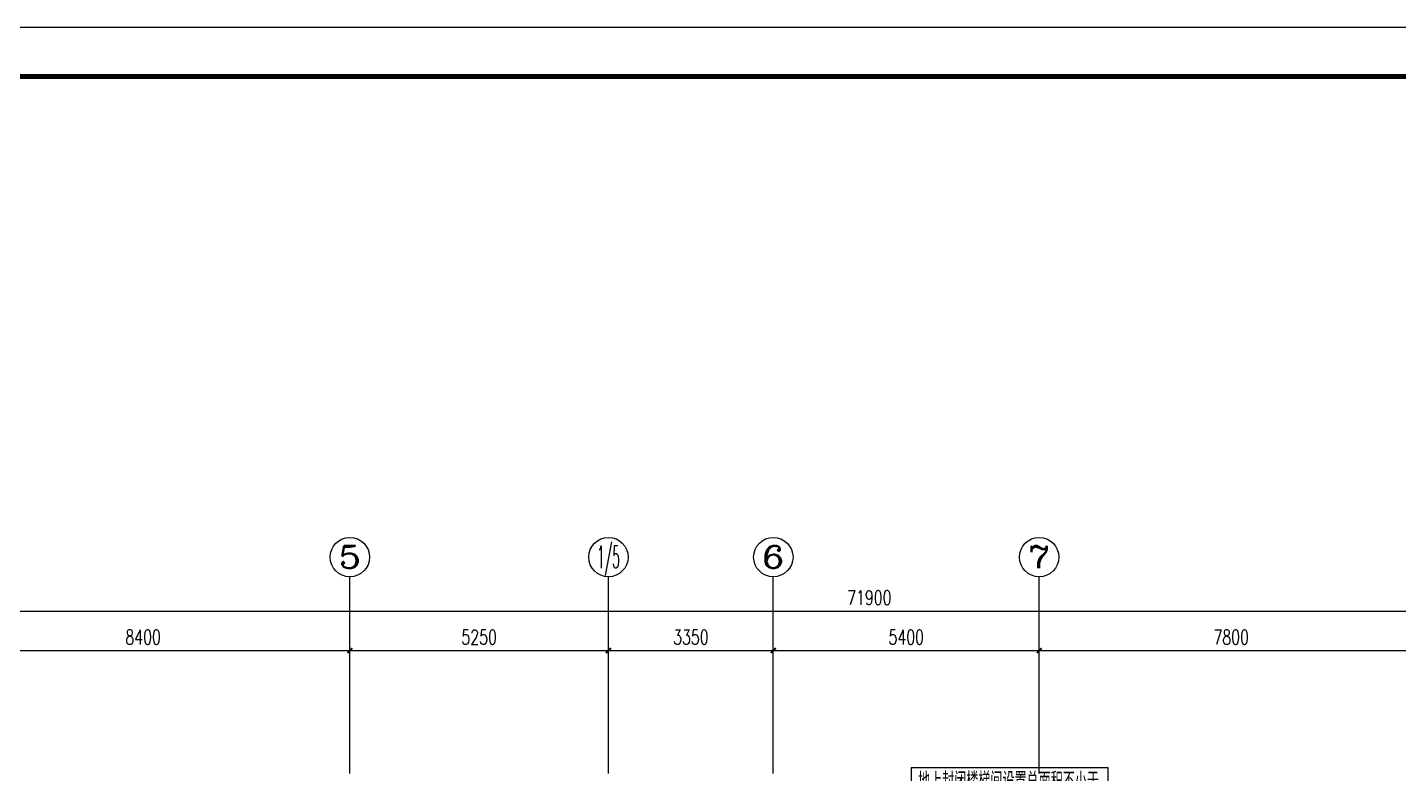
# Model space of a CAD drawing. Extents: x 1247970 to 1725648, y 860327 to 1277876.
# Drawn here: x 1312038 to 1339888, y 1002139 to 1017302 of the extents above; entities that cross this region are included whole.
import ezdxf
from ezdxf.enums import TextEntityAlignment as Align

# ---------------------------------------------------------------- set-up
doc = ezdxf.new("R2010")
doc.units = 0
doc.header["$LTSCALE"] = 1000
doc.header["$MEASUREMENT"] = 0
doc.layers.get('0').update_dxf_attribs({"color": 254})
for name, color, linetype in [('AXIS', 254, 'Continuous'), ('AXIS_TEXT', 7, 'Continuous'), ('C-AXIS(轴号)', 254, 'Continuous'), ('C-AXIS-T(字)', 254, 'Continuous'), ('H-P-BZ', 3, 'Continuous'), ('图框', 140, 'Continuous')]:
    doc.layers.add(name, color=color, linetype=linetype)
doc.styles.add('_TCH_AXIS', font='COMPLEX', dxfattribs={"bigfont": 'GBCBIG'})
doc.styles.add('_TCH_DIM_T3', font='SIMPLEX.shx', dxfattribs={"width": 0.705882, "bigfont": 'GBCBIG.shx'})
doc.styles.add('COMPLEX', font='COMPLEX')
doc.styles.add('HZTXT', font='tssdeng.shx', dxfattribs={"width": 0.7, "bigfont": 'hztxt.shx'})
doc.dimstyles.new('_TCH_ARCH&&100', dxfattribs={"dimtxt": 297.5, "dimasz": 100, "dimexe": 250, "dimexo": 300, "dimgap": 126.25, "dimtad": 1, "dimdec": 0, "dimzin": 0, "dimdsep": 46, "dimtxsty": '_TCH_DIM_T3', "dimblk": 'ARCHTICK', "dimcen": 0.09, "dimclrt": 256, "dimazin": 2, "dimtfac": 1, "dimtdec": 0, "dimtix": 1, "dimtmove": 2, "dimatfit": 3, "dimfxl": 0, "dimtolj": 1, "dimtzin": 0, "dimarcsym": 0})

# ---------------------------------------------------------------- blocks, each defined once
blk = doc.blocks.new('_ArchTick')
at = {"color": 0, "linetype": 'ByBlock', "const_width": 0.4}
blk.add_lwpolyline([(-0.5, -0.5), (0.5, 0.5)], dxfattribs=at)
blk = doc.blocks.new('*D104')
at = {"layer": 'AXIS', "color": 0, "lineweight": -2, "transparency": 16777216}
for p, q in [((1293188, 1002439), (1293188, 1005689)), ((1365088, 1002439), (1365088, 1005689)), ((1293188, 1005439), (1365088, 1005439))]:
    blk.add_line(p, q, dxfattribs=at)
at = {"layer": 'Defpoints', "color": 0, "transparency": 16777216}
for p in [(1365088, 1005439), (1293188, 1002139), (1365088, 1002139)]:
    blk.add_point(p, dxfattribs=at)
at = {"layer": 'AXIS', "color": 0, "lineweight": -2, "transparency": 16777216, "xscale": 100, "yscale": 100, "zscale": 100, "rotation": 180}
blk.add_blockref('_ArchTick', (1293188, 1005439), dxfattribs=at)
at = {"layer": 'AXIS', "color": 0, "lineweight": -2, "transparency": 16777216, "xscale": 100, "yscale": 100, "zscale": 100}
blk.add_blockref('_ArchTick', (1365088, 1005439), dxfattribs=at)
at = {"layer": 'AXIS', "transparency": 16777216, "insert": (1329138, 1005714), "char_height": 297.5, "attachment_point": 5, "style": '_TCH_DIM_T3'}
blk.add_mtext('\\A1;71900', dxfattribs=at)
blk = doc.blocks.new('*D108')
at = {"layer": 'AXIS', "color": 0, "lineweight": -2, "transparency": 16777216}
for p, q in [((1310188, 1002439), (1310188, 1004889)), ((1318588, 1002439), (1318588, 1004889)), ((1310188, 1004639), (1318588, 1004639))]:
    blk.add_line(p, q, dxfattribs=at)
at = {"layer": 'Defpoints', "color": 0, "transparency": 16777216}
for p in [(1318588, 1004639), (1310188, 1002139), (1318588, 1002139)]:
    blk.add_point(p, dxfattribs=at)
at = {"layer": 'AXIS', "color": 0, "lineweight": -2, "transparency": 16777216, "xscale": 100, "yscale": 100, "zscale": 100, "rotation": 180}
blk.add_blockref('_ArchTick', (1310188, 1004639), dxfattribs=at)
at = {"layer": 'AXIS', "color": 0, "lineweight": -2, "transparency": 16777216, "xscale": 100, "yscale": 100, "zscale": 100}
blk.add_blockref('_ArchTick', (1318588, 1004639), dxfattribs=at)
at = {"layer": 'AXIS', "transparency": 16777216, "insert": (1314388, 1004914), "char_height": 297.5, "attachment_point": 5, "style": '_TCH_DIM_T3'}
blk.add_mtext('\\A1;8400', dxfattribs=at)
blk = doc.blocks.new('*D109')
at = {"layer": 'AXIS', "color": 0, "lineweight": -2, "transparency": 16777216}
for p, q in [((1318588, 1002439), (1318588, 1004889)), ((1323838, 1002439), (1323838, 1004889)), ((1318588, 1004639), (1323838, 1004639))]:
    blk.add_line(p, q, dxfattribs=at)
at = {"layer": 'Defpoints', "color": 0, "transparency": 16777216}
for p in [(1323838, 1004639), (1318588, 1002139), (1323838, 1002139)]:
    blk.add_point(p, dxfattribs=at)
at = {"layer": 'AXIS', "color": 0, "lineweight": -2, "transparency": 16777216, "xscale": 100, "yscale": 100, "zscale": 100, "rotation": 180}
blk.add_blockref('_ArchTick', (1318588, 1004639), dxfattribs=at)
at = {"layer": 'AXIS', "color": 0, "lineweight": -2, "transparency": 16777216, "xscale": 100, "yscale": 100, "zscale": 100}
blk.add_blockref('_ArchTick', (1323838, 1004639), dxfattribs=at)
at = {"layer": 'AXIS', "transparency": 16777216, "insert": (1321213, 1004914), "char_height": 297.5, "attachment_point": 5, "style": '_TCH_DIM_T3'}
blk.add_mtext('\\A1;5250', dxfattribs=at)
blk = doc.blocks.new('*D110')
at = {"layer": 'AXIS', "color": 0, "lineweight": -2, "transparency": 16777216}
for p, q in [((1323838, 1002439), (1323838, 1004889)), ((1327188, 1002439), (1327188, 1004889)), ((1323838, 1004639), (1327188, 1004639))]:
    blk.add_line(p, q, dxfattribs=at)
at = {"layer": 'Defpoints', "color": 0, "transparency": 16777216}
for p in [(1327188, 1004639), (1323838, 1002139), (1327188, 1002139)]:
    blk.add_point(p, dxfattribs=at)
at = {"layer": 'AXIS', "color": 0, "lineweight": -2, "transparency": 16777216, "xscale": 100, "yscale": 100, "zscale": 100, "rotation": 180}
blk.add_blockref('_ArchTick', (1323838, 1004639), dxfattribs=at)
at = {"layer": 'AXIS', "color": 0, "lineweight": -2, "transparency": 16777216, "xscale": 100, "yscale": 100, "zscale": 100}
blk.add_blockref('_ArchTick', (1327188, 1004639), dxfattribs=at)
at = {"layer": 'AXIS', "transparency": 16777216, "insert": (1325513, 1004914), "char_height": 297.5, "attachment_point": 5, "style": '_TCH_DIM_T3'}
blk.add_mtext('\\A1;3350', dxfattribs=at)
blk = doc.blocks.new('*D111')
at = {"layer": 'AXIS', "color": 0, "lineweight": -2, "transparency": 16777216}
for p, q in [((1327188, 1002439), (1327188, 1004889)), ((1332588, 1002439), (1332588, 1004889)), ((1327188, 1004639), (1332588, 1004639))]:
    blk.add_line(p, q, dxfattribs=at)
at = {"layer": 'Defpoints', "color": 0, "transparency": 16777216}
for p in [(1332588, 1004639), (1327188, 1002139), (1332588, 1002139)]:
    blk.add_point(p, dxfattribs=at)
at = {"layer": 'AXIS', "color": 0, "lineweight": -2, "transparency": 16777216, "xscale": 100, "yscale": 100, "zscale": 100, "rotation": 180}
blk.add_blockref('_ArchTick', (1327188, 1004639), dxfattribs=at)
at = {"layer": 'AXIS', "color": 0, "lineweight": -2, "transparency": 16777216, "xscale": 100, "yscale": 100, "zscale": 100}
blk.add_blockref('_ArchTick', (1332588, 1004639), dxfattribs=at)
at = {"layer": 'AXIS', "transparency": 16777216, "insert": (1329888, 1004914), "char_height": 297.5, "attachment_point": 5, "style": '_TCH_DIM_T3'}
blk.add_mtext('\\A1;5400', dxfattribs=at)
blk = doc.blocks.new('*D112')
at = {"layer": 'AXIS', "color": 0, "lineweight": -2, "transparency": 16777216}
for p, q in [((1332588, 1002439), (1332588, 1004889)), ((1340388, 1002439), (1340388, 1004889)), ((1332588, 1004639), (1340388, 1004639))]:
    blk.add_line(p, q, dxfattribs=at)
at = {"layer": 'Defpoints', "color": 0, "transparency": 16777216}
for p in [(1340388, 1004639), (1332588, 1002139), (1340388, 1002139)]:
    blk.add_point(p, dxfattribs=at)
at = {"layer": 'AXIS', "color": 0, "lineweight": -2, "transparency": 16777216, "xscale": 100, "yscale": 100, "zscale": 100, "rotation": 180}
blk.add_blockref('_ArchTick', (1332588, 1004639), dxfattribs=at)
at = {"layer": 'AXIS', "color": 0, "lineweight": -2, "transparency": 16777216, "xscale": 100, "yscale": 100, "zscale": 100}
blk.add_blockref('_ArchTick', (1340388, 1004639), dxfattribs=at)
at = {"layer": 'AXIS', "transparency": 16777216, "insert": (1336488, 1004914), "char_height": 297.5, "attachment_point": 5, "style": '_TCH_DIM_T3'}
blk.add_mtext('\\A1;7800', dxfattribs=at)
blk = doc.blocks.new('_AXISO')
blk.add_circle((0, 0), 0.5)
at = {"layer": 'AXIS_TEXT', "style": 'COMPLEX', "width": 1.041667}
blk.add_attdef('A', text='', height=0.56, dxfattribs=at).set_placement((-0.25, -0.28), (0.25, -0.28), align=Align.FIT)

msp = doc.modelspace()

# ---------------------------------------------------------------- linework, layer by layer
at = {"layer": 'C-AXIS(轴号)'}
for p, q in [((1318587.7, 1002139.4), (1318587.7, 1006139.4)), ((1323837.7, 1002139.4), (1323837.7, 1006139.4)), ((1327187.7, 1002139.4), (1327187.7, 1006139.4)), ((1332587.7, 1002139.4), (1332587.7, 1006139.4))]:
    msp.add_line(p, q, dxfattribs=at)
at = {"layer": 'H-P-BZ', "lineweight": -2}
msp.add_lwpolyline([(1329987, 1000259), (1333987, 1000259), (1333987, 1002259), (1329987, 1002259)], close=True, dxfattribs=at)
at = {"layer": '图框'}
msp.add_lwpolyline([(1278969.8, 957902), (1384069.8, 957902), (1384069.8, 1017302), (1278969.8, 1017302)], close=True, dxfattribs=at)
at = {"layer": '图框', "const_width": 100}
msp.add_lwpolyline([(1281469.8, 958902), (1383069.8, 958902), (1383069.8, 1016302), (1281469.8, 1016302)], close=True, dxfattribs=at)

# ---------------------------------------------------------------- block references
at = {"layer": 'C-AXIS(轴号)'}
ref = msp.add_blockref('_AXISO', (1318587.7, 1006539.4), dxfattribs=dict(at, xscale=800, yscale=800, zscale=800))
ref.add_attrib('A', '5', dxfattribs={"layer": 'C-AXIS-T(字)', "height": 452.5, "style": '_TCH_AXIS', "width": 1.5}).set_placement((1318361.4, 1006313.1), (1318814, 1006313.1), align=Align.FIT)
ref = msp.add_blockref('_AXISO', (1323837.7, 1006539.4), dxfattribs=dict(at, xscale=800, yscale=800, zscale=800))
ref.add_attrib('A', '1/5', dxfattribs={"layer": 'C-AXIS-T(字)', "height": 452.55, "style": '_TCH_AXIS', "width": 0.411765}).set_placement((1323611.4, 1006313.1), (1324064, 1006313.1), align=Align.FIT)
ref = msp.add_blockref('_AXISO', (1327187.7, 1006539.4), dxfattribs=dict(at, xscale=800, yscale=800, zscale=800))
ref.add_attrib('A', '6', dxfattribs={"layer": 'C-AXIS-T(字)', "height": 452.5, "style": '_TCH_AXIS', "width": 1.5}).set_placement((1326961.4, 1006313.1), (1327414, 1006313.1), align=Align.FIT)
ref = msp.add_blockref('_AXISO', (1332587.7, 1006539.4), dxfattribs=dict(at, xscale=800, yscale=800, zscale=800))
ref.add_attrib('A', '7', dxfattribs={"layer": 'C-AXIS-T(字)', "height": 452.5, "style": '_TCH_AXIS', "width": 1.5}).set_placement((1332361.4, 1006313.1), (1332814, 1006313.1), align=Align.FIT)

# ---------------------------------------------------------------- texts
at = {"layer": 'H-P-BZ', "color": 7, "style": 'HZTXT', "width": 0.7}
msp.add_text('地上封闭楼梯间设置总面积不小于', height=350, dxfattribs=at).set_placement((1330127, 1001819))

# ---------------------------------------------------------------- dimensions: what is measured, and where the dimension line sits
at = {"layer": 'AXIS'}
for p1, p2, distance, text, picture, middle in [((1293187.7, 1002139.4), (1365087.7, 1002139.4), 3300, '71900', '*D104', (1329137.7, 1005714.4)), ((1310187.7, 1002139.4), (1318587.7, 1002139.4), 2500, '8400', '*D108', (1314387.7, 1004914.4)), ((1318587.7, 1002139.4), (1323837.7, 1002139.4), 2500, '5250', '*D109', (1321212.7, 1004914.4)), ((1323837.7, 1002139.4), (1327187.7, 1002139.4), 2500, '3350', '*D110', (1325512.7, 1004914.4)), ((1327187.7, 1002139.4), (1332587.7, 1002139.4), 2500, '5400', '*D111', (1329887.7, 1004914.4)), ((1332587.7, 1002139.4), (1340387.7, 1002139.4), 2500, '7800', '*D112', (1336487.7, 1004914.4))]:
    dim = msp.add_aligned_dim(p1=p1, p2=p2, distance=distance, text=text, dimstyle='_TCH_ARCH&&100', dxfattribs=at)
    dim.commit()
    dim.dimension.update_dxf_attribs({"geometry": picture, "text_midpoint": middle})

doc.saveas('drawing.dxf')
